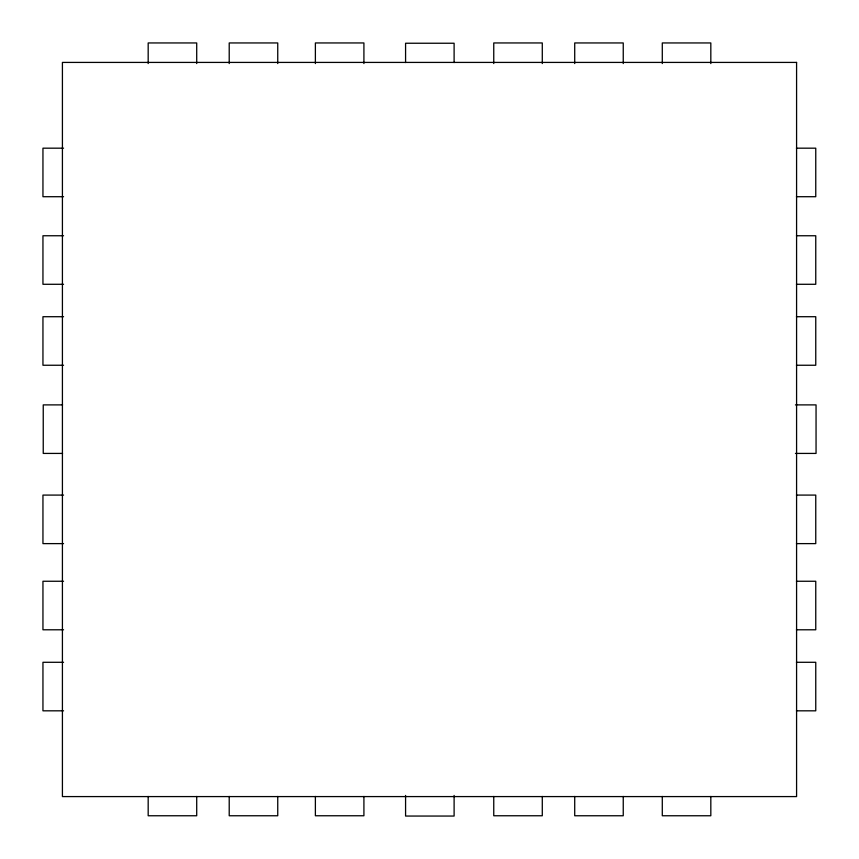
<?xml version="1.0" encoding="UTF-8"?>
<svg xmlns="http://www.w3.org/2000/svg" width="859" height="859" viewBox="0 0 859 859"><rect width="100%" height="100%" fill="white"/><g stroke="black" fill="none" stroke-linecap="round" stroke-linejoin="round"><path stroke-width="1.29" d="M63.555 148.178L42.95 148.178L42.95 196.711L63.555 196.711M796.443 148.178L815.76 148.178L815.76 196.711L796.443 196.711M63.555 235.753L42.95 235.753L42.95 284.286L63.555 284.286M796.443 235.753L815.76 235.753L815.76 284.286L796.443 284.286M63.555 316.713L42.95 316.713L42.95 365.247L63.555 365.247M796.443 316.713L815.76 316.713L815.76 365.247L796.443 365.247M62.557 404.89L43.24 404.89L43.24 453.423L62.557 453.423M795.445 404.89L816.05 404.89L816.05 453.423L795.445 453.423M63.555 495.085L42.95 495.085L42.95 543.618L63.555 543.618M796.443 495.085L815.76 495.085L815.76 543.618L796.443 543.618M63.555 581.253L42.95 581.253L42.95 629.787L63.555 629.787M796.443 581.253L815.76 581.253L815.76 629.787L796.443 629.787M63.555 662.289L42.95 662.289L42.95 710.822L63.555 710.822M796.443 662.289L815.76 662.289L815.76 710.822L796.443 710.822M710.822 63.555L710.822 42.95L662.289 42.95L662.289 63.555M710.822 796.443L710.822 815.76L662.289 815.76L662.289 796.443M623.247 63.555L623.247 42.95L574.714 42.95L574.714 63.555M623.247 796.443L623.247 815.76L574.714 815.76L574.714 796.443M542.287 63.555L542.287 42.95L493.753 42.95L493.753 63.555M542.287 796.443L542.287 815.76L493.753 815.76L493.753 796.443M454.11 62.557L454.11 43.24L405.577 43.24L405.577 62.557M454.11 795.445L454.11 816.05L405.577 816.05L405.577 795.445M363.915 63.555L363.915 42.95L315.382 42.95L315.382 63.555M363.915 796.443L363.915 815.76L315.382 815.76L315.382 796.443M277.747 63.555L277.747 42.95L229.213 42.95L229.213 63.555M277.747 796.443L277.747 815.76L229.213 815.76L229.213 796.443M196.711 63.555L196.711 42.95L148.178 42.95L148.178 63.555M196.711 796.443L196.711 815.76L148.178 815.76L148.178 796.443M796.583 62.417L62.417 62.417L62.417 796.583L796.583 796.583L796.583 62.417"/></g></svg>
